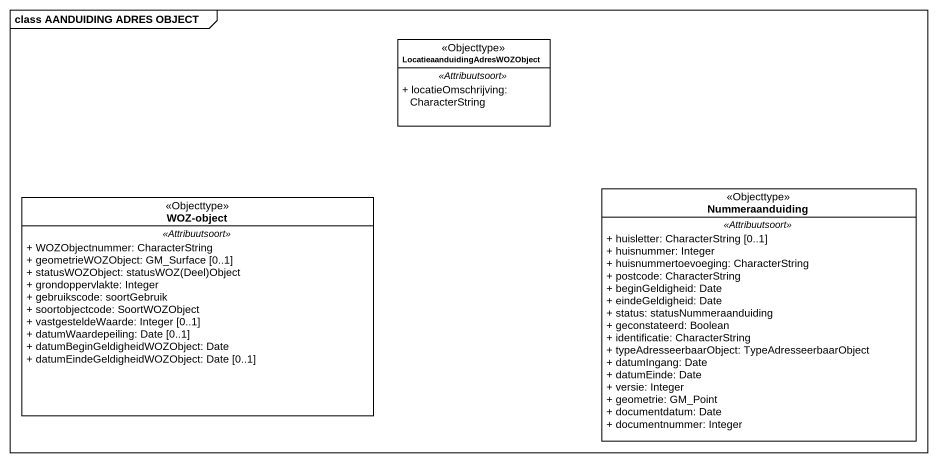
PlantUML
@startuml
mainframe class AANDUIDING ADRES OBJECT
hide circle
hide empty members
skinparam classAttributeIconSize 0
class "LocatieaanduidingAdresWOZObject" as LocatieaanduidingAdresWOZObj <<Objecttype>> {
  .. <<Attribuutsoort>> ..
  + locatieOmschrijving: CharacterString
}
class Nummeraanduiding <<Objecttype>> {
  .. <<Attribuutsoort>> ..
  + huisletter: CharacterString [0..1]
  + huisnummer: Integer
  + huisnummertoevoeging: CharacterString
  + postcode: CharacterString
  + beginGeldigheid: Date
  + eindeGeldigheid: Date
  + status: statusNummeraanduiding
  + geconstateerd: Boolean
  + identificatie: CharacterString
  + typeAdresseerbaarObject: TypeAdresseerbaarObject
  + datumIngang: Date
  + datumEinde: Date
  + versie: Integer
  + geometrie: GM_Point
  + documentdatum: Date
  + documentnummer: Integer
}
class "WOZ-object" as WOZ_object <<Objecttype>> {
  .. <<Attribuutsoort>> ..
  + WOZObjectnummer: CharacterString
  + geometrieWOZObject: GM_Surface [0..1]
  {field} + statusWOZObject: statusWOZ(Deel)Object
  + grondoppervlakte: Integer
  + gebruikscode: soortGebruik
  + soortobjectcode: SoortWOZObject
  + vastgesteldeWaarde: Integer [0..1]
  + datumWaardepeiling: Date [0..1]
  + datumBeginGeldigheidWOZObject: Date
  + datumEindeGeldigheidWOZObject: Date [0..1]
}
@enduml
